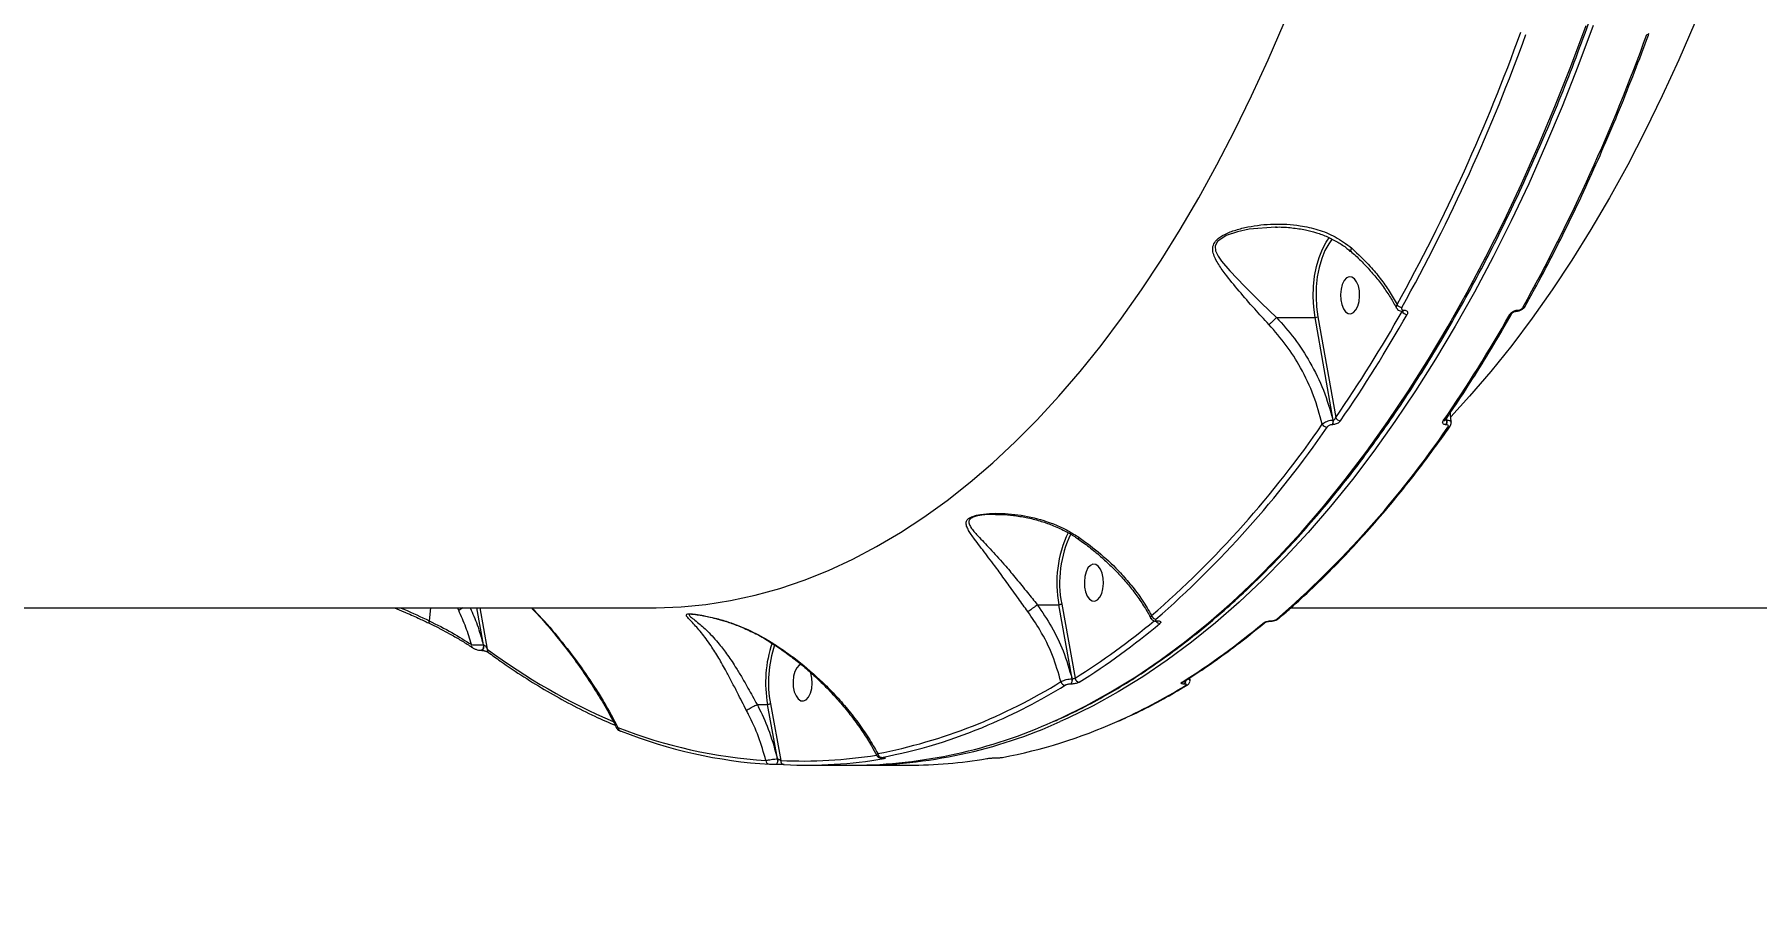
# Model space of a CAD drawing. Header units: millimetres. Extents: x -8327 to 9087, y -6583 to 5996.
# Drawn here: x 4295.3 to 4711.9, y -223.6 to -15.4 of the extents above; entities that cross this region are included whole.
import ezdxf

# ---------------------------------------------------------------- set-up
doc = ezdxf.new("R2010")
doc.units = ezdxf.units.MM
for name, color, linetype in [('DIKOM_ОБЪЕКТ', 7, 'Continuous'), ('DIKOM_РАЗМЕР_ЗОНА', 7, 'Continuous'), ('DIKOM_РАЗМЕР_ОБЪЕКТА', 7, 'Continuous')]:
    doc.layers.add(name, color=color, linetype=linetype)
doc.styles.add('style1', font='arial.ttf', dxfattribs={"width": 0.8})
doc.dimstyles.new('1-50', dxfattribs={"dimtxt": 300, "dimasz": 200, "dimexe": 100, "dimexo": 0, "dimgap": 100, "dimtad": 1, "dimtxsty": 'style1', "dimcen": 200, "dimclrd": 7, "dimclre": 7, "dimclrt": 7, "dimadec": 1, "dimazin": 2, "dimtfac": 1, "dimtmove": 0, "dimatfit": 2, "dimfxl": 0, "dimlwd": 25, "dimlwe": 18, "dimarcsym": 0})

# ---------------------------------------------------------------- blocks, each defined once
blk = doc.blocks.new('*D9')
at = {"layer": 'Defpoints', "color": 0, "transparency": 16777216}
for p in [(7087.37, 843.9), (-4957.59, 227.93), (7087.37, -4838.64)]:
    blk.add_point(p, dxfattribs=at)
at = {"layer": 'DIKOM_РАЗМЕР_ОБЪЕКТА', "color": 7, "lineweight": 18, "transparency": 16777216}
for p, q in [((7087.37, 843.9), (7087.37, -4938.64)), ((-4957.59, 227.93), (-4957.59, -4938.64))]:
    blk.add_line(p, q, dxfattribs=at)
at = {"layer": 'DIKOM_РАЗМЕР_ОБЪЕКТА', "color": 7, "lineweight": 25, "transparency": 16777216}
blk.add_line((-4757.59, -4838.64), (6887.37, -4838.64), dxfattribs=at)
at = {"layer": 'DIKOM_РАЗМЕР_ОБЪЕКТА', "color": 7, "transparency": 16777216}
for points in [[(-4757.59, -4805.31), (-4757.59, -4871.97), (-4957.59, -4838.64)], [(6887.37, -4805.31), (6887.37, -4871.97), (7087.37, -4838.64)]]:
    blk.add_solid(points, dxfattribs=at)
at = {"layer": 'DIKOM_РАЗМЕР_ОБЪЕКТА', "color": 7, "transparency": 16777216, "insert": (4098.94, -4585.47), "char_height": 300, "attachment_point": 5, "style": 'style1'}
blk.add_mtext('12040', dxfattribs=at)
blk = doc.blocks.new('*D12')
at = {"layer": 'Defpoints', "color": 0, "transparency": 16777216}
for p in [(-6501.58, 227.93), (9087.37, 227.93), (9087.37, -6483.3)]:
    blk.add_point(p, dxfattribs=at)
at = {"layer": 'DIKOM_РАЗМЕР_ЗОНА', "color": 7, "lineweight": 18, "transparency": 16777216}
for p, q in [((-6501.58, 227.93), (-6501.58, -6583.3)), ((9087.37, 227.93), (9087.37, -6583.3))]:
    blk.add_line(p, q, dxfattribs=at)
at = {"layer": 'DIKOM_РАЗМЕР_ЗОНА', "color": 7, "lineweight": 25, "transparency": 16777216}
blk.add_line((-6301.58, -6483.3), (8887.37, -6483.3), dxfattribs=at)
at = {"layer": 'DIKOM_РАЗМЕР_ЗОНА', "color": 7, "transparency": 16777216}
for points in [[(-6301.58, -6449.97), (-6301.58, -6516.64), (-6501.58, -6483.3)], [(8887.37, -6449.97), (8887.37, -6516.64), (9087.37, -6483.3)]]:
    blk.add_solid(points, dxfattribs=at)
at = {"layer": 'DIKOM_РАЗМЕР_ЗОНА', "color": 7, "transparency": 16777216, "insert": (2981.2, -6230.13), "char_height": 300, "attachment_point": 5, "style": 'style1'}
blk.add_mtext('15500', dxfattribs=at)

msp = doc.modelspace()

# ---------------------------------------------------------------- linework, layer by layer
at = {"layer": 'DIKOM_ОБЪЕКТ', "color": 7, "linetype": 'Continuous', "lineweight": 15}
for p, q in [((4608.108, -65.184), (4608.613, -64.517)), ((4626.246, -82.362), (4626.293, -82.362)), ((4626.594, -82.1), (4626.641, -82.1)), ((4653.723, -82.362), (4653.77, -82.362)), ((4654.07, -82.1), (4654.117, -82.1)), ((4595.762, -83.842), (4605.095, -83.842)), ((4609.503, -108.643), (4605.095, -83.842)), ((4605.767, -83.679), (4610.095, -108.031)), ((4636.864, -108.26), (4636.932, -108.643)), ((4637, -108.643), (4636.981, -108.088)), ((4609.322, -109.773), (4609.254, -109.773)), ((4609.434, -108.643), (4609.503, -108.643)), ((4636.82, -109.773), (4636.751, -109.773)), ((4636.932, -108.643), (4637, -108.643)), ((4182.641, -154.072), (4444.751, -154.072)), ((4391.136, -154.072), (4390.765, -157.157)), ((4397.948, -154.642), (4397.691, -154.072)), ((4403.957, -162.984), (4402.348, -154.072)), ((4403.05, -154.072), (4404.844, -164.013)), ((4537.891, -153.301), (4543.132, -153.301)), ((4546.358, -171.183), (4543.132, -153.301)), ((4543.804, -153.137), (4547.037, -171.057)), ((4599.224, -154.072), (4861.334, -154.072)), ((4390.941, -157.839), (4390.951, -157.844)), ((4566.756, -157.265), (4566.825, -157.265)), ((4566.962, -157.182), (4567.03, -157.182)), ((4594.254, -157.265), (4594.322, -157.265)), ((4594.459, -157.182), (4594.528, -157.182)), ((4403.39, -164.315), (4403.471, -164.315)), ((4403.876, -162.984), (4403.957, -162.984)), ((4546.028, -172.467), (4545.98, -172.467)), ((4546.311, -171.183), (4546.358, -171.183)), ((4573.284, -171.904), (4573.282, -171.906)), ((4573.504, -172.467), (4573.457, -172.467)), ((4574.889, -171.549), (4574.823, -170.922)), ((4470.132, -177.425), (4470.138, -177.424)), ((4470.138, -177.424), (4472.671, -177.424)), ((4475.077, -190.568), (4472.671, -177.424)), ((4473.343, -177.259), (4475.849, -190.946)), ((4475.049, -190.568), (4475.077, -190.568)), ((4500.37, -190.313), (4500.418, -190.309)), ((4500.37, -190.313), (4500.459, -190.313)), ((4500.418, -190.309), (4500.506, -190.309)), ((4500.459, -190.313), (4500.506, -190.309)), ((4527.888, -190.313), (4527.935, -190.309)), ((4527.888, -190.313), (4527.977, -190.313)), ((4527.935, -190.309), (4528.024, -190.309)), ((4527.977, -190.313), (4528.024, -190.309)), ((4474.564, -191.903), (4474.549, -191.903)), ((4474.564, -191.903), (4474.592, -191.903)), ((4474.592, -191.903), (4474.578, -191.903)), ((4481.995, -192.072), (4493.567, -192.072)), ((4495.281, -192.072), (4506.853, -192.072))]:
    msp.add_line(p, q, dxfattribs=at)
at = {"layer": 'DIKOM_ОБЪЕКТ', "color": 7, "linetype": 'Continuous', "lineweight": 15, "flags": 128}
for points in [[(4713.983, 35.259), (4710.878, 25.289), (4707.617, 15.507), (4704.205, 5.923), (4700.643, -3.454), (4696.936, -12.617), (4693.086, -21.555), (4689.098, -30.261), (4684.975, -38.727), (4680.721, -46.946), (4676.34, -54.908), (4671.836, -62.607), (4667.213, -70.036), (4662.475, -77.188), (4657.627, -84.055), (4652.674, -90.633), (4647.62, -96.914), (4642.469, -102.893), (4637.906, -107.853)], [(4444.751, -154.072), (4445.745, -154.067), (4451.745, -153.83), (4457.739, -153.238), (4463.72, -152.292), (4469.683, -150.992), (4475.623, -149.339), (4481.535, -147.336), (4487.413, -144.983), (4493.25, -142.283), (4499.043, -139.239), (4504.785, -135.854), (4510.471, -132.129), (4516.096, -128.07), (4521.655, -123.68), (4527.142, -118.963), (4532.552, -113.923), (4537.881, -108.564), (4543.123, -102.893), (4548.274, -96.914), (4553.328, -90.633), (4558.282, -84.055), (4563.13, -77.188), (4567.867, -70.036), (4572.49, -62.607), (4576.994, -54.908), (4581.375, -46.946), (4585.63, -38.727), (4589.753, -30.261), (4593.741, -21.555), (4597.59, -12.617)], [(4541.755, -181.517), (4543.592, -180.686), (4549.678, -177.695), (4555.717, -174.363), (4561.703, -170.692), (4567.632, -166.685), (4573.499, -162.346), (4579.298, -157.678), (4585.025, -152.685), (4590.675, -147.372), (4596.243, -141.743), (4601.725, -135.802), (4607.115, -129.555), (4612.41, -123.007), (4617.605, -116.163), (4622.696, -109.03), (4627.677, -101.612), (4632.546, -93.918), (4637.298, -85.952), (4641.928, -77.721), (4646.434, -69.233), (4650.811, -60.495), (4655.055, -51.514), (4659.164, -42.298), (4663.133, -32.854), (4666.959, -23.191), (4670.639, -13.316)], [(4672.353, -13.316), (4668.673, -23.191), (4664.847, -32.854), (4660.878, -42.298), (4656.77, -51.514), (4652.525, -60.495), (4648.148, -69.233), (4643.643, -77.721), (4639.012, -85.952), (4634.261, -93.918), (4629.392, -101.612), (4624.41, -109.03), (4619.32, -116.163), (4614.125, -123.007), (4608.83, -129.555), (4603.439, -135.802), (4597.957, -141.743), (4592.389, -147.372), (4586.739, -152.685), (4581.012, -157.678), (4575.213, -162.346), (4569.346, -166.685), (4563.418, -170.692), (4557.431, -174.363), (4551.392, -177.695), (4545.307, -180.686), (4543.408, -181.545)], [(4595.521, -61.993), (4589.176, -62.52), (4586.351, -63.123), (4583.617, -64.068), (4581.78, -65.214), (4581.489, -65.518), (4581.011, -66.375), (4580.95, -66.639), (4581.042, -67.771), (4581.618, -69.036), (4582.474, -70.281), (4584.458, -72.6), (4588.059, -76.322), (4592.147, -80.36), (4595.759, -83.842), (4595.76, -83.843), (4595.76, -83.843)], [(4605.095, -83.842), (4604.768, -81.4), (4604.638, -78.889), (4604.706, -76.37), (4604.971, -73.9), (4605.426, -71.537), (4606.063, -69.337), (4606.864, -67.35), (4607.812, -65.625), (4608.108, -65.184)], [(4609.245, -64.86), (4608.402, -66.015), (4607.482, -67.688), (4606.705, -69.614), (4606.089, -71.747), (4605.646, -74.038), (4605.39, -76.433), (4605.324, -78.877), (4605.45, -81.311), (4605.767, -83.679)], [(4611.555, -80.739), (4611.962, -81.746), (4612.5, -82.489), (4613.123, -82.908), (4613.782, -82.969), (4614.423, -82.667), (4614.995, -82.027), (4615.45, -81.1), (4615.752, -79.961), (4615.877, -78.703), (4615.814, -77.428), (4615.569, -76.239), (4615.161, -75.232), (4614.624, -74.49), (4614, -74.071), (4613.342, -74.01), (4612.701, -74.312), (4612.129, -74.952), (4611.674, -75.879), (4611.372, -77.017), (4611.247, -78.275), (4611.31, -79.55), (4611.555, -80.739)], [(4549.592, -150.199), (4550, -151.205), (4550.537, -151.948), (4551.161, -152.367), (4551.819, -152.428), (4552.461, -152.126), (4553.032, -151.486), (4553.487, -150.559), (4553.789, -149.42), (4553.914, -148.163), (4553.851, -146.888), (4553.606, -145.699), (4553.199, -144.692), (4552.661, -143.949), (4552.038, -143.53), (4551.379, -143.469), (4550.738, -143.771), (4550.166, -144.411), (4549.711, -145.338), (4549.409, -146.477), (4549.284, -147.734), (4549.347, -149.009), (4549.592, -150.199)], [(4401.237, -163.644), (4401.24, -163.646), (4401.28, -163.675)], [(4403.876, -162.984), (4403.905, -163.262), (4403.891, -163.544), (4403.838, -163.808), (4403.749, -164.032), (4403.631, -164.198), (4403.494, -164.294), (4403.387, -164.314)], [(4403.957, -162.984), (4403.985, -163.262), (4403.972, -163.544), (4403.919, -163.808), (4403.83, -164.032), (4403.712, -164.198), (4403.574, -164.294), (4403.474, -164.314)], [(4480.691, -167.656), (4480.276, -167.894), (4479.705, -168.534), (4479.25, -169.461), (4478.948, -170.6), (4478.823, -171.857), (4478.886, -173.132), (4479.131, -174.322)], [(4479.131, -174.322), (4479.539, -175.328), (4480.076, -176.071), (4480.699, -176.49), (4481.358, -176.551), (4481.999, -176.249), (4482.571, -175.609), (4483.026, -174.682), (4483.328, -173.543), (4483.453, -172.286), (4483.39, -171.011), (4483.145, -169.822), (4483.109, -169.705)], [(4436.969, -183.81), (4437.072, -183.841), (4437.23, -183.858)], [(4475.049, -190.568), (4475.077, -190.804), (4475.074, -191.046), (4475.041, -191.28), (4474.981, -191.491), (4474.896, -191.668), (4474.791, -191.801), (4474.674, -191.88), (4474.564, -191.903)], [(4475.077, -190.568), (4475.105, -190.804), (4475.102, -191.046), (4475.069, -191.28), (4475.009, -191.491), (4474.924, -191.668), (4474.82, -191.801), (4474.702, -191.88), (4474.592, -191.903)]]:
    msp.add_lwpolyline(points, dxfattribs=at)
at = {"layer": 'DIKOM_ОБЪЕКТ', "color": 7, "linetype": 'Continuous', "lineweight": 15}
for centre, radius, start, end in [((4228.175, 139.293), 453.689, 330.98856, 340.13035), ((4228.504, 139.083), 454.66, 330.98834, 340.13076), ((4257.751, 139.083), 454.66, 330.98834, 340.13076), ((4685.422, -14.923), 0.527, 261.65022, 327.17772), ((4327.927, 86.382), 342.659, 325.43323, 330.49601), ((4328.382, 86.068), 343.52, 325.43343, 330.49558), ((4626.16, -79.985), 1.437, 211.63494, 268.17145), ((4627.394, -81.7), 1.413, 208.39147, 268.38739), ((4626.196, -81.935), 0.43, 277.47231, 337.48362), ((4626.247, -81.939), 0.425, 275.61584, 337.71734), ((4353.348, 85.997), 343.391, 325.43288, 330.49691), ((4652.264, -82.544), 0.571, 264.77591, 325.67549), ((4653.676, -81.938), 0.426, 275.77504, 337.63419), ((4653.722, -81.938), 0.427, 276.33684, 337.63995), ((4655.412, -80.851), 0.572, 264.84868, 325.67996), ((4605.11, -82.438), 1.404, 269.37762, 297.90324), ((4611.314, -107.508), 1.326, 203.2414, 267.67887), ((4405.047, 28.827), 244.737, 310.98472, 325.54476), ((4405.734, 28.391), 245.285, 310.98491, 325.54457), ((4434.98, 28.391), 245.285, 310.98491, 325.54457), ((4608.046, -109.054), 1.33, 205.95597, 267.49924), ((4607.855, -108.97), 1.613, 330.14454, 11.71026), ((4607.924, -108.97), 1.612, 330.12302, 11.70821), ((4636.155, -108.23), 0.604, 266.49876, 322.24661), ((4635.353, -108.97), 1.612, 330.12302, 11.70821), ((4635.42, -108.97), 1.614, 330.14548, 11.68575), ((4637.274, -109.785), 0.599, 266.2265, 322.32836), ((4570.325, -147.947), 27.715, 154.22287, 191.13979), ((4570.123, -147.947), 26.826, 154.01498, 191.15698), ((4402.976, -162.328), 9.185, 115.97911, 123.1946), ((4391.364, -157.366), 0.634, 160.80725, 228.15616), ((4455.535, -24.838), 172.49, 302.03786, 309.88656), ((4456.205, -25.255), 173.126, 302.04055, 310.03566), ((4566.683, -155.607), 1.166, 195.6575, 266.23961), ((4567.629, -156.688), 1.122, 210.46881, 266.9981), ((4566.747, -156.949), 0.317, 273.30418, 312.55452), ((4566.817, -156.951), 0.314, 270.29334, 312.65833), ((4481.077, -25.275), 173.102, 302.04, 310.03621), ((4592.44, -157.135), 0.673, 268.96914, 309.88374), ((4594.247, -156.951), 0.314, 270.50963, 312.67425), ((4594.314, -156.949), 0.316, 272.08177, 312.5809), ((4595.867, -156.103), 0.668, 268.79176, 309.77925), ((4401.741, -163.082), 0.754, 168.79931, 228.08171), ((4405.603, -164.21), 0.784, 165.43259, 231.03018), ((4494.445, -43.311), 150.323, 233.41235, 246.83395), ((4501.381, -172.066), 29.206, 161.0238, 190.57205), ((4501.802, -172.105), 28.923, 161.63693, 190.26639), ((4474.574, -61.075), 130.565, 280.9187, 301.93007), ((4469.998, -51.017), 142.803, 293.10784, 301.50594), ((4544.706, -171.673), 1.099, 191.12607, 265.77925), ((4545.018, -171.534), 1.34, 315.90991, 15.20347), ((4545.065, -171.534), 1.34, 315.91644, 15.2169), ((4548.136, -170.904), 1.109, 187.97723, 265.64786), ((4498.836, -50.276), 143.649, 293.98515, 301.49041), ((4572.916, -171.316), 0.694, 269.41821, 301.65106), ((4572.705, -171.645), 1.114, 312.48007, 4.09266), ((4572.743, -171.638), 1.125, 312.57471, 5.19003), ((4573.878, -172.072), 0.697, 269.49297, 301.23476), ((4437.302, -183.04), 0.838, 173.75661, 246.58942), ((4479.739, -73.345), 117.836, 248.45683, 266.36142), ((4492.911, -73.791), 118.282, 270.31749, 294.38988), ((4494.727, -74.213), 117.856, 269.85261, 294.39689), ((4477.65, -69.313), 122.972, 280.56866, 293.17431), ((4506.649, -68.42), 123.895, 280.6053, 294.09477), ((4480.595, -74.013), 118.095, 248.45673, 266.36136), ((4473.167, -190.966), 0.907, 178.61158, 265.78532), ((4476.768, -191.025), 0.923, 175.04193, 265.33576), ((4481.132, -79.252), 111.818, 267.29164, 279.1856), ((4481.989, -79.925), 112.146, 267.29337, 279.67591), ((4500.282, -189.224), 0.978, 183.07766, 265.48223), ((4500.846, -189.672), 0.803, 234.78902, 269.39732), ((4506.811, -79.576), 112.495, 270.02155, 279.6641)]:
    msp.add_arc(centre, radius, start, end, dxfattribs=at)
for points, knots in [([(4542.043, -181.425), (4542.602, -181.186), (4545.099, -180.122), (4549.496, -177.921), (4555.229, -174.816), (4560.912, -171.385), (4566.546, -167.659), (4572.124, -163.633), (4577.643, -159.313), (4583.099, -154.7), (4588.487, -149.799), (4593.803, -144.614), (4599.043, -139.147), (4604.204, -133.405), (4609.28, -127.39), (4614.269, -121.108), (4619.167, -114.564), (4623.97, -107.761), (4628.673, -100.707), (4633.275, -93.405), (4637.771, -85.861), (4642.159, -78.082), (4646.434, -70.073), (4650.594, -61.839), (4654.635, -53.388), (4658.555, -44.726), (4662.351, -35.859), (4666.02, -26.794), (4669.558, -17.537), (4672.965, -8.096), (4676.236, 1.522), (4679.37, 11.31), (4682.364, 21.261), (4685.215, 31.368), (4687.923, 41.621), (4690.485, 52.015), (4692.899, 62.541), (4695.163, 73.191), (4697.275, 83.957), (4699.234, 94.832), (4701.039, 105.806), (4702.687, 116.872), (4704.179, 128.022), (4705.513, 139.246), (4706.687, 150.537), (4707.701, 161.886), (4708.554, 173.285), (4709.246, 184.725), (4709.776, 196.197), (4710.142, 207.693), (4710.331, 217.94), (4710.357, 224.353), (4710.367, 226.927)], [0, 0, 0, 0, 0.0058768, 0.0262676, 0.0466644, 0.067067, 0.0874749, 0.1078876, 0.128305, 0.148726, 0.1691503, 0.1895772, 0.2100064, 0.2304375, 0.2508696, 0.2713031, 0.291737, 0.3121714, 0.332606, 0.3530406, 0.3734749, 0.393909, 0.4143428, 0.4347759, 0.4552087, 0.4756411, 0.4960729, 0.5165039, 0.5369346, 0.5573646, 0.5777942, 0.5982231, 0.6186517, 0.6390796, 0.6595072, 0.6799343, 0.700361, 0.7207873, 0.7412133, 0.7616388, 0.7820642, 0.8024891, 0.8229139, 0.8433384, 0.8637627, 0.8841868, 0.9046108, 0.9250347, 0.9454585, 0.9658821, 0.9863058, 1, 1, 1, 1]), ([(4655.884, -81.174), (4656.649, -79.799), (4658.866, -75.811), (4662.45, -69.034), (4666.596, -60.775), (4670.622, -52.297), (4674.526, -43.608), (4678.306, -34.715), (4681.894, -25.784), (4684.384, -19.238), (4685.668, -15.742), (4685.864, -15.208)], [0, 0, 0, 0, 0.0688511, 0.1996782, 0.3305047, 0.4613287, 0.5921484, 0.7229662, 0.8537785, 0.9777042, 1, 1, 1, 1]), ([(4593.941, -85.561), (4592.773, -84.296), (4590.227, -81.54), (4586.642, -77.408), (4583.659, -73.782), (4581.777, -71.139), (4580.808, -69.37), (4580.336, -68.023), (4580.299, -66.674), (4580.779, -65.688), (4581.711, -64.67), (4583.317, -63.637), (4585.937, -62.649), (4589.892, -61.668), (4595.137, -61.102), (4600.856, -61.414), (4605.839, -62.551), (4610.153, -64.227), (4612.668, -66.122), (4613.976, -67.107)], [0, 0, 0, 0, 0.0790172, 0.1721774, 0.2680573, 0.3287283, 0.3610583, 0.3938983, 0.4223314, 0.4513187, 0.4599437, 0.498993, 0.5446049, 0.5914332, 0.6876212, 0.7865809, 0.8546774, 0.9244458, 1, 1, 1, 1]), ([(4595.73, -62.002), (4595.674, -61.994), (4595.604, -61.985), (4595.535, -61.992), (4595.521, -61.993)], [0, 0, 0, 0, 0.80696969, 1, 1, 1, 1]), ([(4595.524, -62.007), (4595.694, -62), (4597.022, -61.947), (4599.456, -62.136), (4602.595, -62.595), (4605.474, -63.33), (4608.095, -64.305), (4610.565, -65.585), (4612.436, -66.787), (4613.392, -67.655), (4613.679, -67.916)], [0, 0, 0, 0, 0.0258584, 0.2024517, 0.3716274, 0.5109686, 0.6584557, 0.8023925, 0.940537, 1, 1, 1, 1]), ([(4613.762, -67.827), (4613.74, -67.793), (4613.69, -67.719), (4613.782, -67.463), (4613.9, -67.236), (4613.96, -67.134), (4613.976, -67.107)], [0, 0, 0, 0, 0.3249836, 0.7217351, 0.9289383, 1, 1, 1, 1]), ([(4613.722, -67.865), (4614.132, -68.222), (4615.409, -69.333), (4617.367, -71.326), (4619.587, -73.818), (4621.587, -76.4), (4623.356, -79), (4624.32, -80.743), (4624.791, -81.594)], [0, 0, 0, 0, 0.0863188, 0.2685909, 0.45231, 0.6371312, 0.8225951, 1, 1, 1, 1]), ([(4613.976, -67.107), (4615.514, -68.554), (4618.018, -70.911), (4620.935, -74.453), (4623.146, -77.536), (4624.332, -79.658), (4624.936, -80.738)], [0, 0, 0, 0, 0.3422227, 0.5572673, 0.7746057, 1, 1, 1, 1]), ([(4624.833, -81.567), (4624.83, -81.563), (4624.742, -81.466), (4624.744, -81.177), (4624.872, -80.885), (4624.936, -80.738)], [0, 0, 0, 0, 0.0192581, 0.5094547, 1, 1, 1, 1]), ([(4624.864, -81.58), (4624.925, -81.695), (4625.065, -81.958), (4625.467, -82.213), (4625.877, -82.357), (4626.151, -82.345), (4626.251, -82.34)], [0, 0, 0, 0, 0.2287291, 0.5240065, 0.8250082, 1, 1, 1, 1]), ([(4626.114, -81.421), (4626.081, -81.497), (4626.014, -81.65), (4626.048, -81.853), (4626.18, -82.007), (4626.376, -82.088), (4626.532, -82.097), (4626.594, -82.1)], [0, 0, 0, 0, 0.214264, 0.4283994, 0.6429287, 0.8577662, 1, 1, 1, 1]), ([(4626.29, -82.363), (4626.314, -82.364), (4626.37, -82.366), (4626.37, -82.367), (4626.37, -82.368)], [0, 0, 0, 0, 0.4409655, 1, 1, 1, 1]), ([(4626.641, -82.1), (4626.733, -82.105), (4626.964, -82.117), (4627.258, -82.239), (4627.454, -82.468), (4627.505, -82.772), (4627.404, -82.999), (4627.354, -83.113)], [0, 0, 0, 0, 0.1408222, 0.3553221, 0.570031, 0.7849722, 1, 1, 1, 1]), ([(4636.633, -108.6), (4637.466, -107.383), (4639.883, -103.854), (4643.805, -97.818), (4648.349, -90.473), (4651.281, -85.389), (4652.735, -82.866)], [0, 0, 0, 0, 0.1499018, 0.4347211, 0.7195446, 1, 1, 1, 1]), ([(4652.212, -83.113), (4652.29, -82.999), (4652.448, -82.772), (4652.841, -82.468), (4653.297, -82.239), (4653.727, -82.117), (4653.973, -82.105), (4654.07, -82.1)], [0, 0, 0, 0, 0.2150556, 0.4299576, 0.6446625, 0.8592271, 1, 1, 1, 1]), ([(4652.737, -82.863), (4652.737, -82.863), (4652.739, -82.86), (4652.777, -82.802), (4652.866, -82.712), (4653.013, -82.597), (4653.21, -82.487), (4653.419, -82.408), (4653.606, -82.366), (4653.684, -82.365), (4653.72, -82.364)], [0, 0, 0, 0, 0.018702, 0.1420389, 0.2654853, 0.4099769, 0.5679773, 0.7307262, 0.8740734, 1, 1, 1, 1]), ([(4653.769, -82.362), (4653.769, -82.362), (4653.988, -82.39), (4654.473, -82.274), (4655.164, -81.966), (4655.662, -81.562), (4655.818, -81.25), (4655.861, -81.164)], [0, 0, 0, 0, 0.0005896, 0.2706239, 0.5683498, 0.8807628, 1, 1, 1, 1]), ([(4654.117, -82.1), (4654.183, -82.097), (4654.348, -82.088), (4654.637, -82.007), (4654.941, -81.853), (4655.204, -81.65), (4655.308, -81.497), (4655.36, -81.421)], [0, 0, 0, 0, 0.14231828, 0.35706595, 0.57158694, 0.78576986, 1, 1, 1, 1]), ([(4593.941, -85.561), (4593.988, -85.524), (4594.127, -85.417), (4594.435, -85.16), (4594.873, -84.763), (4595.364, -84.281), (4595.628, -83.989), (4595.76, -83.843)], [0, 0, 0, 0, 0.0873133, 0.2536185, 0.5024203, 0.751204, 1, 1, 1, 1]), ([(4606.85, -109.636), (4606.216, -107.336), (4604.93, -102.668), (4601.862, -96.269), (4598.22, -90.45), (4595.378, -87.203), (4593.941, -85.561)], [0, 0, 0, 0, 0.26256607, 0.53266505, 0.76364465, 1, 1, 1, 1]), ([(4595.76, -83.843), (4595.76, -83.842), (4595.761, -83.842), (4595.762, -83.842), (4595.762, -83.842), (4595.762, -83.842)], [0, 0, 0, 0, 0.4033545, 0.8978471, 1, 1, 1, 1]), ([(4595.762, -83.842), (4597.249, -85.506), (4600.258, -88.874), (4604.073, -94.824), (4607.347, -101.441), (4608.732, -106.22), (4609.434, -108.643)], [0, 0, 0, 0, 0.2328909, 0.4712973, 0.7319739, 1, 1, 1, 1]), ([(4609.503, -108.643), (4609.543, -108.639), (4609.591, -108.634), (4609.691, -108.594), (4609.805, -108.522), (4609.938, -108.375), (4610.04, -108.205), (4610.078, -108.086), (4610.095, -108.031)], [0, 0, 0, 0, 0.1444425, 0.175551, 0.362493, 0.5709626, 0.8046722, 1, 1, 1, 1]), ([(4638.053, -109.165), (4637.98, -108.648), (4637.87, -107.861), (4637.85, -107.087), (4637.843, -106.821)], [0, 0, 0, 0, 0.6569398, 1, 1, 1, 1]), ([(4596.294, -156.616), (4597.249, -155.794), (4600.018, -153.411), (4604.547, -149.247), (4609.856, -144.034), (4615.088, -138.537), (4620.239, -132.765), (4625.306, -126.722), (4630.285, -120.408), (4634.423, -114.856), (4636.886, -111.371), (4637.748, -110.151)], [0, 0, 0, 0, 0.0652909, 0.1892538, 0.313229, 0.4372172, 0.5612159, 0.6852229, 0.8092359, 0.9332532, 1, 1, 1, 1]), ([(4606.85, -109.636), (4606.943, -109.554), (4607.152, -109.37), (4607.634, -109.1), (4608.228, -108.864), (4608.86, -108.694), (4609.243, -108.66), (4609.434, -108.643)], [0, 0, 0, 0, 0.170027, 0.3808323, 0.5867008, 0.7931189, 1, 1, 1, 1]), ([(4609.254, -109.773), (4609.157, -109.779), (4608.964, -109.792), (4608.65, -109.891), (4608.36, -110.036), (4608.128, -110.209), (4608.031, -110.329), (4607.988, -110.383)], [0, 0, 0, 0, 0.2039729, 0.408059, 0.613645, 0.8265674, 1, 1, 1, 1]), ([(4611.26, -108.833), (4611.193, -108.917), (4611.044, -109.104), (4610.685, -109.37), (4610.24, -109.594), (4609.761, -109.744), (4609.468, -109.764), (4609.322, -109.773)], [0, 0, 0, 0, 0.1741793, 0.3896051, 0.5958149, 0.7978185, 1, 1, 1, 1]), ([(4636.751, -109.773), (4636.679, -109.77), (4636.464, -109.762), (4636.174, -109.665), (4635.973, -109.453), (4635.935, -109.163), (4636.057, -108.943), (4636.118, -108.833)], [0, 0, 0, 0, 0.1082657, 0.3204527, 0.5430414, 0.7715505, 1, 1, 1, 1]), ([(4636.632, -108.599), (4636.627, -108.605), (4636.623, -108.612), (4636.633, -108.6), (4636.633, -108.6)], [0, 0, 0, 0, 0.9760195, 1, 1, 1, 1]), ([(4636.716, -108.519), (4636.724, -108.535), (4636.748, -108.582), (4636.805, -108.615), (4636.871, -108.639), (4636.907, -108.641), (4636.932, -108.643)], [0, 0, 0, 0, 0.2060569, 0.6121317, 0.7390734, 1, 1, 1, 1]), ([(4637.234, -110.383), (4637.274, -110.312), (4637.354, -110.169), (4637.33, -109.98), (4637.199, -109.844), (4637.009, -109.781), (4636.869, -109.775), (4636.82, -109.773)], [0, 0, 0, 0, 0.2287755, 0.4578466, 0.6785094, 0.8883531, 1, 1, 1, 1]), ([(4637, -108.643), (4637.099, -108.65), (4637.381, -108.67), (4637.749, -108.786), (4637.998, -108.968), (4637.995, -109.119), (4637.994, -109.172)], [0, 0, 0, 0, 0.16996758, 0.48965469, 0.82333419, 1, 1, 1, 1]), ([(4637.735, -110.144), (4637.773, -110.096), (4637.918, -109.912), (4638.041, -109.57), (4638.015, -109.28), (4638.004, -109.167)], [0, 0, 0, 0, 0.1750196, 0.6785307, 1, 1, 1, 1]), ([(4535.612, -154.952), (4534.846, -153.894), (4533.202, -151.623), (4530.788, -148.233), (4528.108, -144.547), (4525.33, -140.854), (4522.908, -137.727), (4521.419, -135.628), (4520.76, -134.288), (4520.603, -133.371), (4520.913, -132.763), (4521.452, -132.291), (4522.347, -131.829), (4524.363, -131.374), (4527.059, -131.161), (4531.15, -131.234), (4536.426, -131.964), (4541.523, -133.551), (4545.386, -135.354), (4547.138, -136.476), (4548.018, -137.039)], [0, 0, 0, 0, 0.059056, 0.126771, 0.1965292, 0.2899973, 0.3861939, 0.4527693, 0.486432, 0.5209069, 0.5489147, 0.5542502, 0.5800474, 0.6152133, 0.6617356, 0.7094928, 0.8061411, 0.9056041, 0.9525533, 1, 1, 1, 1]), ([(4527.777, -131.462), (4527.652, -131.458), (4526.532, -131.422), (4524.744, -131.571), (4522.75, -131.949), (4521.905, -132.367), (4521.439, -132.79), (4521.231, -133.342), (4521.532, -134.168), (4522.387, -135.387), (4524.137, -137.293), (4526.874, -140.16), (4529.906, -143.541), (4532.831, -146.987), (4535.344, -150.159), (4537.144, -152.28), (4537.885, -153.302), (4537.885, -153.303)], [0, 0, 0, 0, 0.0088797, 0.0797156, 0.1297444, 0.1653011, 0.1726458, 0.2117011, 0.2605753, 0.3113933, 0.4118194, 0.5550064, 0.7015845, 0.8051244, 0.9110694, 0.9999523, 1, 1, 1, 1]), ([(4527.777, -131.459), (4528.289, -131.461), (4529.731, -131.467), (4532.234, -131.688), (4535.308, -132.181), (4538.435, -132.958), (4541.54, -134.013), (4544.368, -135.302), (4546.497, -136.473), (4547.556, -137.246), (4547.85, -137.461)], [0, 0, 0, 0, 0.0739583, 0.2082748, 0.356686, 0.5135047, 0.6609094, 0.8171155, 0.9492145, 1, 1, 1, 1]), ([(4547.857, -137.453), (4548.358, -137.799), (4549.853, -138.83), (4552.198, -140.711), (4554.879, -143.07), (4557.384, -145.56), (4559.692, -148.145), (4561.793, -150.804), (4563.637, -153.516), (4564.833, -155.455), (4565.339, -156.48), (4565.392, -156.589)], [0, 0, 0, 0, 0.06540475, 0.19495116, 0.32553954, 0.45697435, 0.58880743, 0.72035436, 0.8523215, 0.98441906, 1, 1, 1, 1]), ([(4547.879, -137.422), (4547.873, -137.401), (4547.861, -137.364), (4547.936, -137.196), (4547.997, -137.079), (4548.018, -137.039)], [0, 0, 0, 0, 0.4597543, 0.8139888, 1, 1, 1, 1]), ([(4548.018, -137.039), (4549.798, -138.346), (4553.401, -140.994), (4557.521, -144.972), (4560.812, -148.734), (4563.402, -152.192), (4564.838, -154.673), (4565.56, -155.922)], [0, 0, 0, 0, 0.2398756, 0.48587253, 0.63942276, 0.81854471, 1, 1, 1, 1]), ([(4382.381, -154.072), (4383.13, -154.38), (4384.086, -154.773), (4386.182, -155.63), (4388.314, -156.585), (4390.137, -157.462), (4390.947, -157.851)], [0, 0, 0, 0, 0.2502797, 0.3195742, 0.6975547, 1, 1, 1, 1]), ([(4383.839, -154.072), (4384.111, -154.177), (4386.618, -155.155), (4388.81, -156.213), (4390.765, -157.157)], [0, 0, 0, 0, 0.1084325, 1, 1, 1, 1]), ([(4400.748, -154.072), (4401.329, -155.412), (4402.596, -158.333), (4403.427, -161.351), (4403.876, -162.984)], [0, 0, 0, 0, 0.4588356, 1, 1, 1, 1]), ([(4415.577, -154.072), (4416.232, -154.763), (4418.054, -156.686), (4420.873, -159.987), (4424.093, -164.014), (4427.234, -168.278), (4430.228, -172.694), (4432.967, -177.172), (4434.937, -180.652), (4435.899, -182.638), (4436.141, -183.138)], [0, 0, 0, 0, 0.0755218, 0.2101041, 0.3503659, 0.4970339, 0.6499597, 0.8009024, 0.9497573, 1, 1, 1, 1]), ([(4415.633, -154.072), (4416.226, -154.673), (4418.64, -157.12), (4422.449, -161.659), (4427.074, -167.623), (4430.547, -172.739), (4433.724, -177.847), (4435.378, -180.921), (4436.469, -182.949)], [0, 0, 0, 0, 0.0665716, 0.270813, 0.4801287, 0.6894553, 0.7951242, 1, 1, 1, 1]), ([(4535.612, -154.952), (4535.632, -154.939), (4535.708, -154.887), (4535.926, -154.737), (4536.326, -154.456), (4536.865, -154.065), (4537.419, -153.657), (4537.73, -153.421), (4537.885, -153.303)], [0, 0, 0, 0, 0.0381016, 0.1492041, 0.3619185, 0.5746148, 0.7873079, 1, 1, 1, 1]), ([(4537.885, -153.303), (4537.886, -153.302), (4537.888, -153.301), (4537.89, -153.301), (4537.891, -153.301)], [0, 0, 0, 0, 0.6301481, 1, 1, 1, 1]), ([(4537.891, -153.301), (4539.083, -155.054), (4541.495, -158.6), (4544.404, -164.639), (4545.654, -168.928), (4546.311, -171.183)], [0, 0, 0, 0, 0.3165682, 0.6406658, 1, 1, 1, 1]), ([(4543.804, -153.137), (4543.795, -153.143), (4543.776, -153.155), (4543.718, -153.185), (4543.614, -153.226), (4543.455, -153.267), (4543.285, -153.296), (4543.183, -153.299), (4543.132, -153.301)], [0, 0, 0, 0, 0.0701951, 0.1414331, 0.355982, 0.5708646, 0.7855218, 1, 1, 1, 1]), ([(4390.765, -157.157), (4392.665, -158.116), (4396.512, -160.056), (4399.493, -161.968), (4401.001, -162.936)], [0, 0, 0, 0, 0.4938201, 1, 1, 1, 1]), ([(4390.937, -157.845), (4391.623, -158.173), (4392.547, -158.615), (4393.381, -159.061), (4393.597, -159.177)], [0, 0, 0, 0, 0.74075198, 1, 1, 1, 1]), ([(4401.001, -162.936), (4400.587, -161.539), (4399.754, -158.732), (4398.552, -156.01), (4397.948, -154.642)], [0, 0, 0, 0, 0.4974069, 1, 1, 1, 1]), ([(4467.554, -178.826), (4466.818, -177.394), (4465.623, -175.069), (4464.027, -171.94), (4462.508, -169.073), (4460.807, -166.069), (4458.754, -162.828), (4456.578, -159.889), (4454.727, -157.839), (4453.481, -156.559), (4452.936, -155.912), (4453.036, -155.581), (4453.626, -155.475), (4454.865, -155.542), (4456.924, -155.843), (4459.619, -156.417), (4463.251, -157.441), (4467.548, -159.001), (4470.639, -160.681), (4472.199, -161.529)], [0, 0, 0, 0, 0.0742582, 0.1205065, 0.1678165, 0.2375794, 0.3094455, 0.40567, 0.5047071, 0.56025, 0.616856, 0.6484779, 0.6753883, 0.7024598, 0.7386879, 0.7871111, 0.8368187, 0.9176553, 1, 1, 1, 1]), ([(4454.254, -155.576), (4454.23, -155.575), (4453.873, -155.555), (4453.661, -155.662), (4453.685, -155.957), (4454.479, -156.572), (4456, -157.754), (4458.199, -159.675), (4460.681, -162.395), (4463.009, -165.452), (4464.864, -168.241), (4466.509, -170.959), (4468.174, -173.866), (4469.386, -176.096), (4470.131, -177.425), (4470.132, -177.425)], [0, 0, 0, 0, 0.00255259, 0.03921708, 0.08371526, 0.16499723, 0.24859386, 0.39349607, 0.54183889, 0.64671484, 0.75402029, 0.82252168, 0.89233002, 0.99996558, 1, 1, 1, 1]), ([(4454.254, -155.575), (4454.255, -155.575), (4454.31, -155.573), (4454.619, -155.584), (4455.224, -155.641), (4456.077, -155.753), (4456.747, -155.875), (4457.072, -155.934)], [0, 0, 0, 0, 0.003666, 0.1831303, 0.4228643, 0.7193804, 1, 1, 1, 1]), ([(4457.072, -155.934), (4457.152, -155.948), (4457.689, -156.04), (4458.892, -156.307), (4460.774, -156.777), (4463.133, -157.491), (4465.961, -158.503), (4469.005, -159.87), (4471.137, -160.939), (4472.124, -161.591), (4472.156, -161.613)], [0, 0, 0, 0, 0.0167922, 0.112999, 0.2331865, 0.3832604, 0.567337, 0.7846114, 0.9929302, 1, 1, 1, 1]), ([(4543.627, -171.885), (4543.005, -169.77), (4541.743, -165.483), (4538.927, -159.774), (4536.613, -156.408), (4535.612, -154.952)], [0, 0, 0, 0, 0.3558587, 0.7214816, 1, 1, 1, 1]), ([(4565.404, -156.584), (4565.374, -156.488), (4565.313, -156.293), (4565.477, -156.047), (4565.56, -155.922)], [0, 0, 0, 0, 0.4934065, 1, 1, 1, 1]), ([(4565.416, -156.577), (4565.458, -156.658), (4565.555, -156.847), (4565.825, -157.054), (4566.177, -157.205), (4566.487, -157.27), (4566.705, -157.256), (4566.765, -157.252)], [0, 0, 0, 0, 0.16321695, 0.37984631, 0.6093021, 0.89167995, 1, 1, 1, 1]), ([(4566.607, -156.771), (4566.56, -156.819), (4566.466, -156.916), (4566.471, -157.043), (4566.59, -157.135), (4566.773, -157.177), (4566.913, -157.181), (4566.962, -157.182)], [0, 0, 0, 0, 0.2288329, 0.4578631, 0.6785915, 0.888366, 1, 1, 1, 1]), ([(4566.82, -157.267), (4566.849, -157.267), (4566.928, -157.266), (4566.993, -157.277), (4566.997, -157.278), (4566.999, -157.278)], [0, 0, 0, 0, 0.2667879, 0.7086278, 1, 1, 1, 1]), ([(4567.03, -157.182), (4567.102, -157.184), (4567.316, -157.189), (4567.596, -157.255), (4567.777, -157.396), (4567.786, -157.59), (4567.642, -157.736), (4567.571, -157.808)], [0, 0, 0, 0, 0.1083236, 0.320438, 0.5430831, 0.7715659, 1, 1, 1, 1]), ([(4573.28, -171.906), (4574.275, -171.278), (4577.157, -169.457), (4581.884, -166.21), (4587.424, -162.111), (4591.059, -159.136), (4592.866, -157.657)], [0, 0, 0, 0, 0.1499043, 0.4342801, 0.7187057, 1, 1, 1, 1]), ([(4592.428, -157.808), (4592.503, -157.753), (4592.672, -157.629), (4593.056, -157.452), (4593.524, -157.302), (4594.017, -157.201), (4594.312, -157.188), (4594.459, -157.182)], [0, 0, 0, 0, 0.1742118, 0.3895472, 0.5958093, 0.7979231, 1, 1, 1, 1]), ([(4592.872, -157.652), (4592.874, -157.651), (4592.879, -157.646), (4592.957, -157.594), (4593.112, -157.516), (4593.361, -157.418), (4593.669, -157.333), (4593.967, -157.281), (4594.169, -157.264), (4594.238, -157.266), (4594.25, -157.266)], [0, 0, 0, 0, 0.0605565, 0.1707146, 0.3103812, 0.4724957, 0.6569122, 0.8239053, 0.9682865, 1, 1, 1, 1]), ([(4594.325, -157.259), (4594.362, -157.261), (4594.594, -157.27), (4595.073, -157.194), (4595.707, -156.984), (4596.118, -156.801), (4596.275, -156.624), (4596.29, -156.608)], [0, 0, 0, 0, 0.0550775, 0.3415596, 0.6395948, 0.9669822, 1, 1, 1, 1]), ([(4594.528, -157.182), (4594.625, -157.178), (4594.819, -157.169), (4595.143, -157.103), (4595.447, -157.005), (4595.696, -156.889), (4595.804, -156.807), (4595.853, -156.771)], [0, 0, 0, 0, 0.2039524, 0.4079177, 0.6135058, 0.8265151, 1, 1, 1, 1]), ([(4393.597, -159.177), (4394.307, -159.547), (4395.953, -160.406), (4398.271, -161.751), (4400.114, -162.876), (4401.015, -163.5), (4401.233, -163.651)], [0, 0, 0, 0, 0.2460796, 0.5706171, 0.8963827, 1, 1, 1, 1]), ([(4472.143, -161.636), (4472.699, -161.966), (4474.307, -162.921), (4476.881, -164.696), (4479.883, -166.955), (4482.826, -169.422), (4485.693, -172.076), (4488.453, -174.901), (4491.075, -177.872), (4493.54, -180.973), (4495.801, -184.169), (4497.667, -187.107), (4498.655, -188.972), (4499.065, -189.745)], [0, 0, 0, 0, 0.046182, 0.1335966, 0.2238558, 0.3170902, 0.4132447, 0.5120663, 0.6130585, 0.7157675, 0.8207369, 0.9257554, 1, 1, 1, 1]), ([(4472.152, -161.622), (4472.153, -161.616), (4472.156, -161.607), (4472.188, -161.549), (4472.199, -161.529)], [0, 0, 0, 0, 0.6627852, 1, 1, 1, 1]), ([(4472.199, -161.529), (4472.49, -161.704), (4473.957, -162.583), (4476.528, -164.27), (4480.959, -167.527), (4484.975, -171.012), (4488.829, -174.887), (4491.699, -178.1), (4494.551, -181.729), (4497.135, -185.46), (4498.582, -188.004), (4499.305, -189.276)], [0, 0, 0, 0, 0.02429811, 0.12224955, 0.22021741, 0.42151702, 0.51188824, 0.632235, 0.75259041, 0.8762958, 1, 1, 1, 1]), ([(4401.001, -162.936), (4401.168, -162.95), (4401.501, -162.978), (4402.219, -163), (4402.977, -163.006), (4403.541, -162.997), (4403.81, -162.986), (4403.876, -162.984)], [0, 0, 0, 0, 0.241576, 0.4834183, 0.7164686, 0.9306589, 1, 1, 1, 1]), ([(4401.285, -163.668), (4401.336, -163.704), (4401.567, -163.868), (4402.03, -164.068), (4402.497, -164.186), (4402.7, -164.237)], [0, 0, 0, 0, 0.1374854, 0.6257095, 1, 1, 1, 1]), ([(4402.7, -164.237), (4402.706, -164.238), (4402.905, -164.293), (4403.155, -164.33), (4403.364, -164.309), (4403.387, -164.307)], [0, 0, 0, 0, 0.0244823, 0.8907099, 1, 1, 1, 1]), ([(4403.475, -164.315), (4403.485, -164.315), (4403.53, -164.314), (4403.667, -164.324), (4403.881, -164.353), (4404.161, -164.414), (4404.491, -164.513), (4404.83, -164.649), (4405.052, -164.775), (4405.093, -164.808), (4405.1, -164.814)], [0, 0, 0, 0, 0.0222968, 0.100416, 0.2018348, 0.3227914, 0.4838808, 0.6935561, 0.9467096, 1, 1, 1, 1]), ([(4403.957, -162.984), (4403.978, -162.986), (4404.012, -162.989), (4404.085, -163.017), (4404.151, -163.057), (4404.273, -163.152), (4404.445, -163.335), (4404.661, -163.641), (4404.78, -163.881), (4404.844, -164.013)], [0, 0, 0, 0, 0.044786, 0.0741875, 0.1534993, 0.1940171, 0.3789742, 0.6613016, 1, 1, 1, 1]), ([(4405.11, -164.819), (4406.089, -165.528), (4408.928, -167.584), (4413.669, -170.758), (4419.347, -174.243), (4425.074, -177.414), (4430.555, -180.164), (4434.143, -181.715), (4435.792, -182.429)], [0, 0, 0, 0, 0.0980094, 0.284014, 0.4699924, 0.6559253, 0.8418095, 1, 1, 1, 1]), ([(4543.627, -171.885), (4543.756, -171.813), (4544.013, -171.669), (4544.598, -171.468), (4545.251, -171.307), (4545.849, -171.211), (4546.179, -171.191), (4546.311, -171.183)], [0, 0, 0, 0, 0.2142184, 0.4282919, 0.6427175, 0.8575751, 1, 1, 1, 1]), ([(4545.98, -172.467), (4545.914, -172.468), (4545.747, -172.472), (4545.445, -172.508), (4545.116, -172.577), (4544.82, -172.667), (4544.69, -172.735), (4544.625, -172.769)], [0, 0, 0, 0, 0.14222871, 0.3571189, 0.57154145, 0.78566764, 1, 1, 1, 1]), ([(4548.051, -172.01), (4547.954, -172.061), (4547.76, -172.164), (4547.317, -172.301), (4546.823, -172.404), (4546.374, -172.459), (4546.126, -172.464), (4546.028, -172.467)], [0, 0, 0, 0, 0.2150474, 0.4299851, 0.6447519, 0.8592293, 1, 1, 1, 1]), ([(4546.358, -171.183), (4546.391, -171.182), (4546.473, -171.181), (4546.624, -171.166), (4546.789, -171.138), (4546.938, -171.1), (4547.004, -171.072), (4547.037, -171.057)], [0, 0, 0, 0, 0.1408413, 0.3551323, 0.5699596, 0.7848372, 1, 1, 1, 1]), ([(4557.516, -181.433), (4559.006, -180.765), (4562.429, -179.23), (4567.638, -176.516), (4571.713, -174.199), (4573.873, -172.89), (4574.238, -172.669)], [0, 0, 0, 0, 0.2646345, 0.6081198, 0.9337345, 1, 1, 1, 1]), ([(4573.457, -172.467), (4573.366, -172.464), (4573.136, -172.459), (4572.863, -172.404), (4572.703, -172.301), (4572.703, -172.165), (4572.841, -172.061), (4572.909, -172.01)], [0, 0, 0, 0, 0.1407261, 0.3553199, 0.5700307, 0.7849832, 1, 1, 1, 1]), ([(4573.871, -172.769), (4573.917, -172.735), (4574.009, -172.667), (4574.009, -172.577), (4573.903, -172.508), (4573.72, -172.472), (4573.566, -172.468), (4573.504, -172.467)], [0, 0, 0, 0, 0.21429835, 0.42847811, 0.64295235, 0.85779812, 1, 1, 1, 1]), ([(4574.234, -172.66), (4574.28, -172.634), (4574.437, -172.547), (4574.661, -172.315), (4574.823, -171.953), (4574.883, -171.673), (4574.839, -171.543), (4574.837, -171.538)], [0, 0, 0, 0, 0.1281377, 0.4351555, 0.7086267, 0.9893052, 1, 1, 1, 1]), ([(4574.318, -171.244), (4574.42, -171.266), (4574.667, -171.318), (4574.835, -171.434), (4574.819, -171.529), (4574.815, -171.556)], [0, 0, 0, 0, 0.33046949, 0.80426066, 1, 1, 1, 1]), ([(4467.554, -178.826), (4467.565, -178.818), (4467.663, -178.746), (4467.924, -178.575), (4468.428, -178.281), (4469.017, -177.963), (4469.618, -177.66), (4469.963, -177.502), (4470.132, -177.425)], [0, 0, 0, 0, 0.0259468, 0.2202679, 0.4178869, 0.6154843, 0.8130943, 1, 1, 1, 1]), ([(4472.261, -190.944), (4471.702, -189.02), (4470.605, -185.247), (4468.813, -181.236), (4467.727, -179.158), (4467.554, -178.826)], [0, 0, 0, 0, 0.4665309, 0.9150087, 1, 1, 1, 1]), ([(4470.138, -177.424), (4470.314, -177.768), (4471.428, -179.945), (4473.329, -184.291), (4474.455, -188.401), (4475.049, -190.568)], [0, 0, 0, 0, 0.0814734, 0.5156593, 1, 1, 1, 1]), ([(4473.343, -177.259), (4473.335, -177.264), (4473.317, -177.276), (4473.259, -177.306), (4473.153, -177.348), (4472.994, -177.39), (4472.823, -177.419), (4472.722, -177.422), (4472.671, -177.424)], [0, 0, 0, 0, 0.0536633, 0.1413798, 0.3560054, 0.5705948, 0.7852334, 1, 1, 1, 1]), ([(4436.145, -183.137), (4436.136, -183.13), (4436.089, -183.094), (4436.225, -183.027), (4436.413, -182.967), (4436.469, -182.949)], [0, 0, 0, 0, 0.141842, 0.7443306, 1, 1, 1, 1]), ([(4436.133, -183.142), (4436.17, -183.208), (4436.249, -183.351), (4436.427, -183.519), (4436.659, -183.676), (4436.833, -183.758), (4436.957, -183.804), (4436.97, -183.809)], [0, 0, 0, 0, 0.1670085, 0.364409, 0.5937871, 0.9592961, 1, 1, 1, 1]), ([(4472.261, -190.944), (4472.374, -190.913), (4472.618, -190.847), (4473.171, -190.747), (4473.809, -190.66), (4474.467, -190.595), (4474.854, -190.577), (4475.049, -190.568)], [0, 0, 0, 0, 0.1847623, 0.3987835, 0.6012429, 0.7990352, 1, 1, 1, 1]), ([(4475.077, -190.568), (4475.116, -190.57), (4475.166, -190.573), (4475.276, -190.597), (4475.411, -190.642), (4475.584, -190.731), (4475.738, -190.835), (4475.813, -190.91), (4475.849, -190.946)], [0, 0, 0, 0, 0.1272325, 0.1625567, 0.34048, 0.5453686, 0.7830887, 1, 1, 1, 1]), ([(4499.093, -189.731), (4499.071, -189.686), (4499.016, -189.571), (4499.154, -189.402), (4499.284, -189.294), (4499.305, -189.276)], [0, 0, 0, 0, 0.35790543, 0.89718684, 1, 1, 1, 1]), ([(4499.072, -189.741), (4499.073, -189.744), (4499.104, -189.84), (4499.237, -189.979), (4499.429, -190.138), (4499.624, -190.228), (4499.794, -190.275), (4500.001, -190.304), (4500.183, -190.315), (4500.374, -190.312), (4500.416, -190.311)], [0, 0, 0, 0, 0.00568668, 0.17081106, 0.31186466, 0.43598323, 0.54392284, 0.66041703, 0.92642233, 1, 1, 1, 1]), ([(4500.205, -190.199), (4500.131, -190.215), (4500.001, -190.243), (4499.99, -190.277), (4500.089, -190.299), (4500.251, -190.308), (4500.379, -190.309), (4500.418, -190.309)], [0, 0, 0, 0, 0.302537, 0.5346448, 0.7253767, 0.9170396, 1, 1, 1, 1]), ([(4500.501, -190.314), (4500.548, -190.315), (4500.68, -190.315), (4500.793, -190.321), (4500.852, -190.329), (4500.843, -190.327), (4500.841, -190.327)], [0, 0, 0, 0, 0.2396071, 0.6654096, 0.9595058, 1, 1, 1, 1]), ([(4500.506, -190.309), (4500.564, -190.309), (4500.765, -190.31), (4501.019, -190.326), (4501.173, -190.36), (4501.15, -190.412), (4500.948, -190.453), (4500.838, -190.475)], [0, 0, 0, 0, 0.0796817, 0.2757403, 0.4707895, 0.710538, 1, 1, 1, 1]), ([(4525.695, -190.475), (4525.714, -190.472), (4525.846, -190.45), (4526.141, -190.412), (4526.616, -190.367), (4527.083, -190.335), (4527.538, -190.313), (4527.803, -190.31), (4527.935, -190.309)], [0, 0, 0, 0, 0.0392399, 0.2872301, 0.4952111, 0.6710201, 0.8353451, 1, 1, 1, 1]), ([(4528.024, -190.309), (4528.11, -190.308), (4528.282, -190.306), (4528.575, -190.292), (4528.871, -190.272), (4529.169, -190.242), (4529.354, -190.216), (4529.439, -190.201), (4529.451, -190.199)], [0, 0, 0, 0, 0.1674037, 0.3345053, 0.5091765, 0.7131067, 0.9577254, 1, 1, 1, 1]), ([(4474.549, -191.903), (4474.45, -191.902), (4474.252, -191.902), (4473.914, -191.897), (4473.583, -191.89), (4473.294, -191.88), (4473.162, -191.873), (4473.101, -191.87)], [0, 0, 0, 0, 0.1951333, 0.3900659, 0.5932311, 0.8110706, 1, 1, 1, 1]), ([(4476.693, -191.945), (4476.604, -191.942), (4476.412, -191.933), (4475.994, -191.921), (4475.512, -191.911), (4475.015, -191.904), (4474.723, -191.903), (4474.578, -191.903)], [0, 0, 0, 0, 0.1889938, 0.4044871, 0.606801, 0.8032973, 1, 1, 1, 1])]:
    msp.add_open_spline(points, degree=3, knots=knots, dxfattribs=at)

# ---------------------------------------------------------------- dimensions: what is measured, and where the dimension line sits
at = {"layer": 'DIKOM_РАЗМЕР_ЗОНА'}
dim = msp.add_linear_dim(base=(9087.366, -6483.303), p1=(-6501.585, 227.929), p2=(9087.366, 227.928), text='15500', dimstyle='1-50', dxfattribs=at)
dim.commit()
dim.dimension.update_dxf_attribs({"geometry": '*D12', "text_midpoint": (2981.198, -6483.303), "dimtype": 160})
at = {"layer": 'DIKOM_РАЗМЕР_ОБЪЕКТА'}
dim = msp.add_linear_dim(base=(7087.366, -4838.641), p1=(-4957.594, 227.929), p2=(7087.366, 843.902), text='12040', dimstyle='1-50', dxfattribs=at)
dim.commit()
dim.dimension.update_dxf_attribs({"geometry": '*D9', "text_midpoint": (4098.945, -4838.641), "dimtype": 160})

doc.saveas('drawing.dxf')
